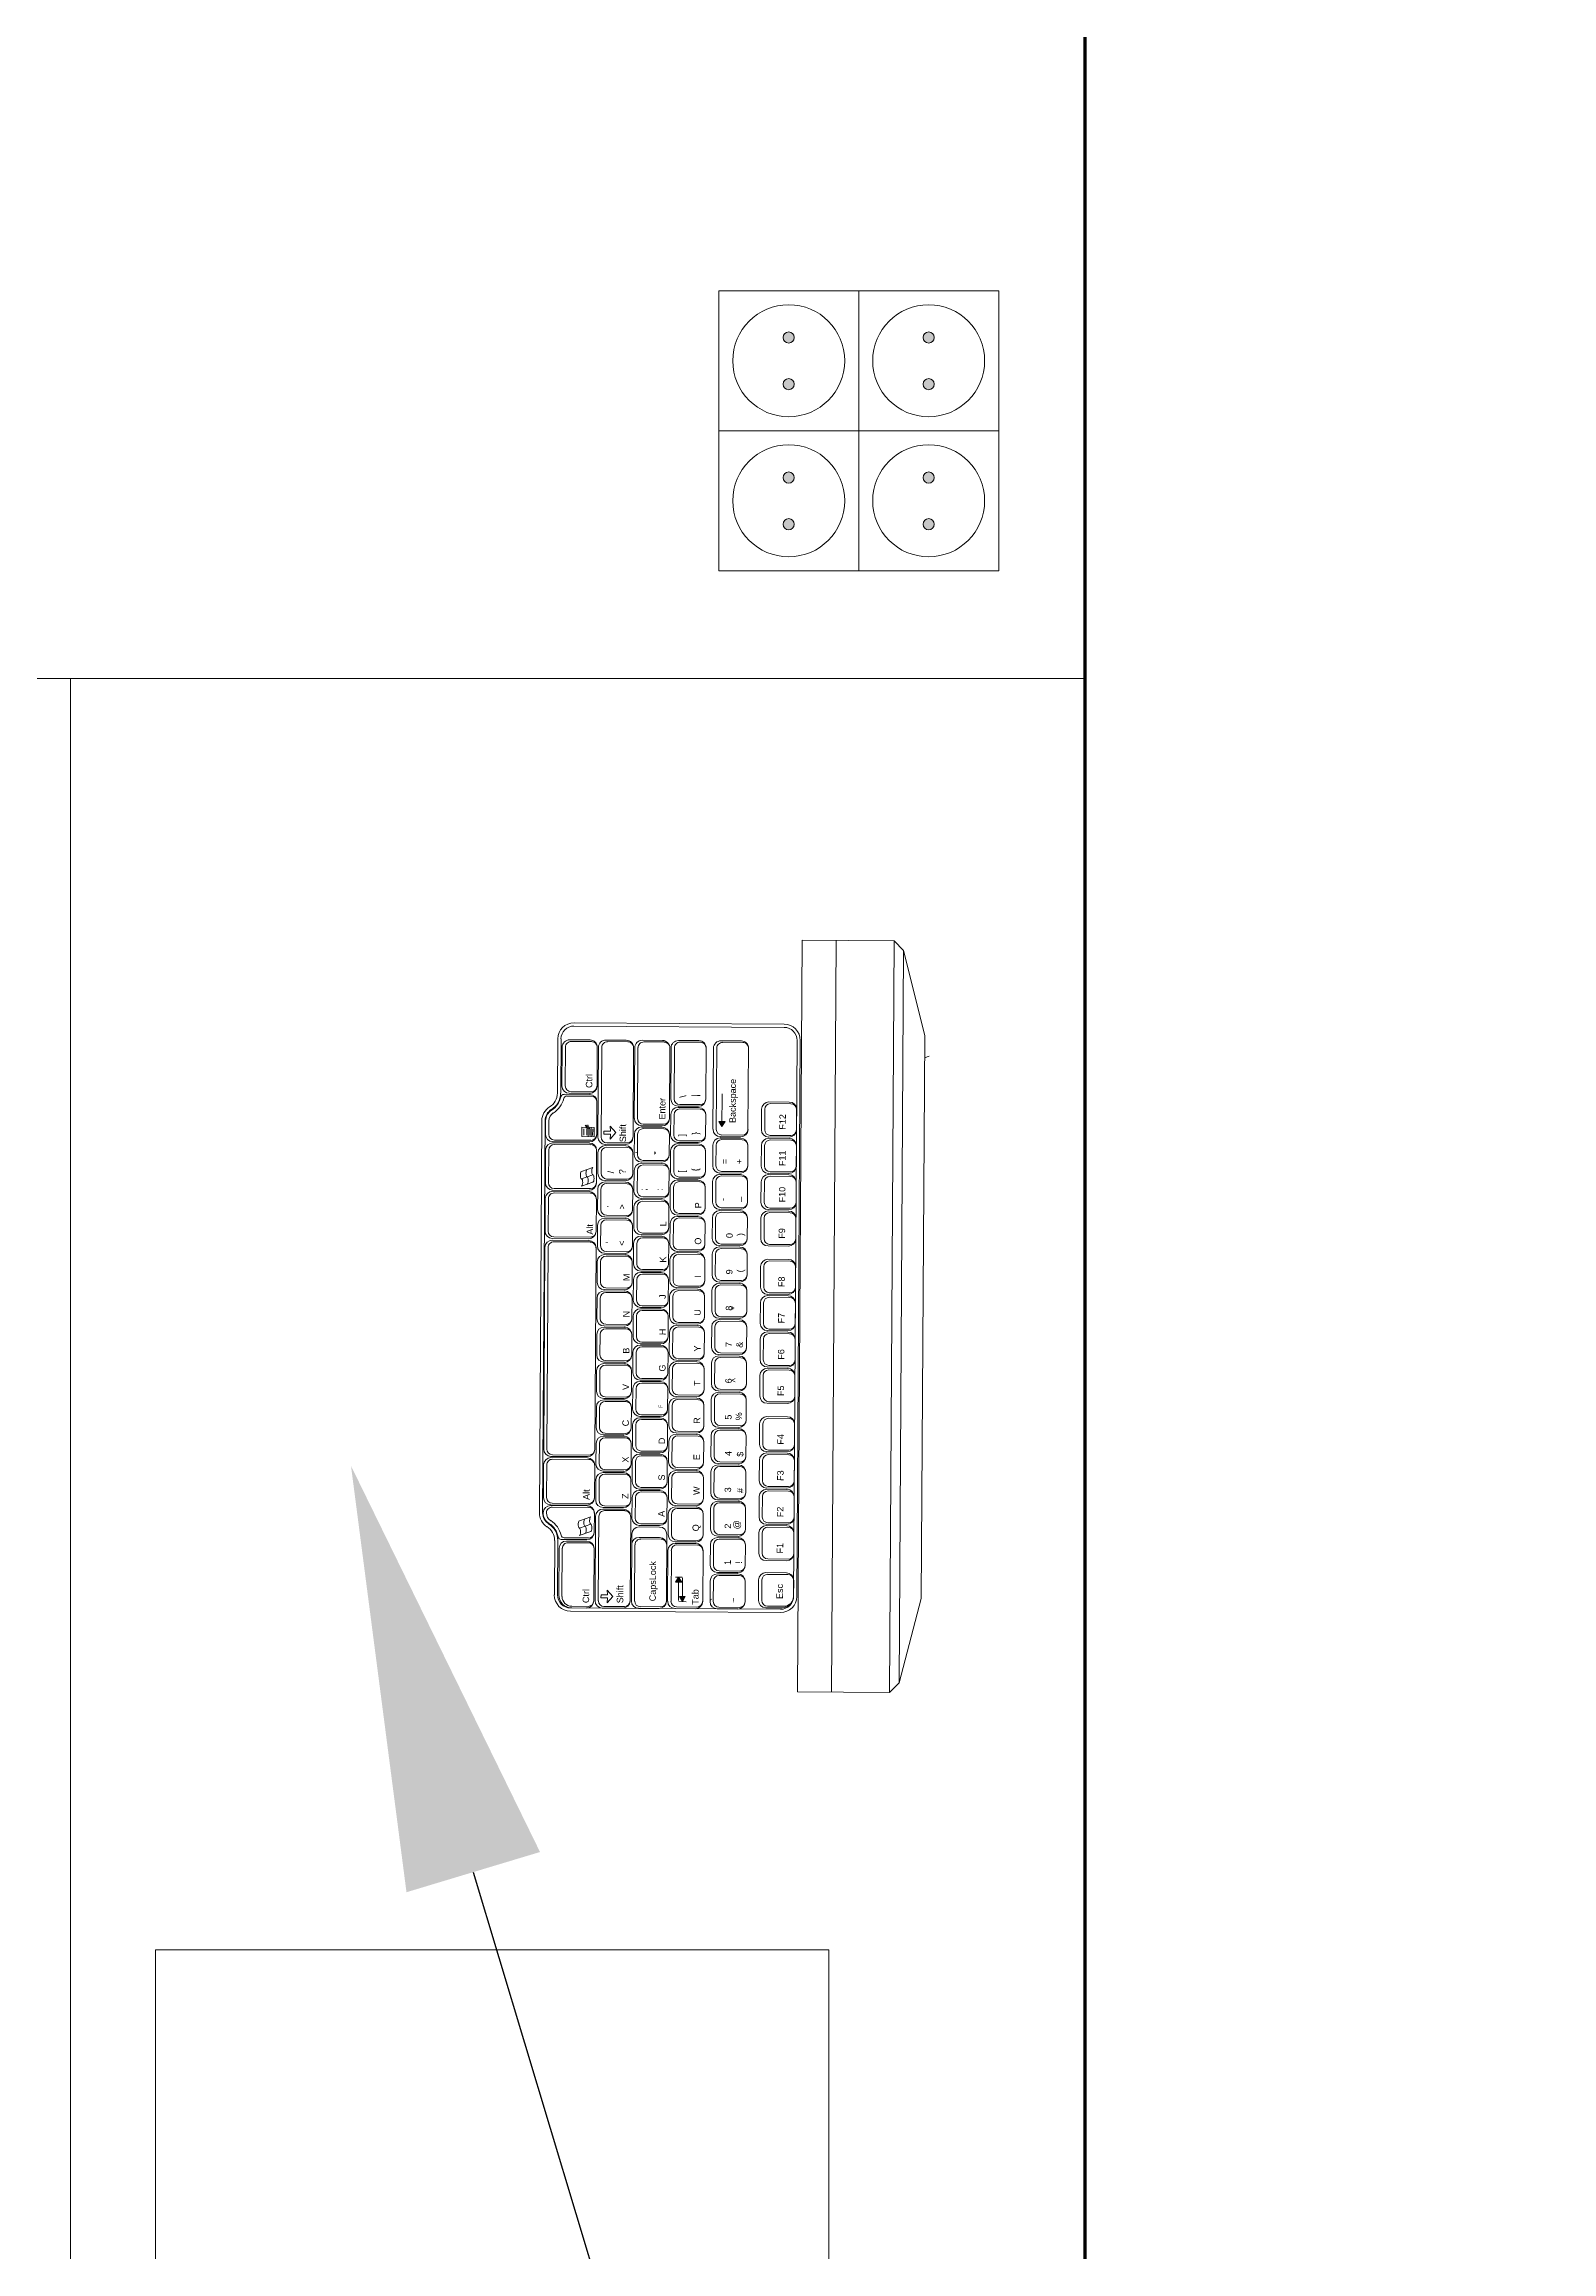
# Model space of a CAD drawing. Header units: millimetres. Extents: x -13407 to 95998, y -2611 to 109495.
# Drawn here: x 59852 to 60740, y 774 to 2075 of the extents above; entities that cross this region are included whole.
import ezdxf
from ezdxf import colors
from ezdxf.entities.mleader import LeaderData, LeaderLine
from ezdxf.math import Vec2, Vec3

# ---------------------------------------------------------------- set-up
doc = ezdxf.new("R2010")
doc.units = ezdxf.units.MM
doc.set_wipeout_variables(frame=1)
for name, color, linetype, lineweight in [('_ТХ_мебель передв', 250, 'Continuous', 13), ('ТХ_мебель передв', 250, 'Continuous', 13), ('ТХ_мебель_стац', 250, 'Continuous', 13), ('ТХ_обор_комп принт', 30, 'Continuous', 13)]:
    doc.layers.add(name, color=color, linetype=linetype, lineweight=lineweight)
doc.layers.add('Тонкая', color=7, linetype='Continuous')
doc.styles.add('Arial 200', font='arial.ttf', dxfattribs={"height": 500})
doc.styles.add('SIMPLEX', font='simplex.shx', dxfattribs={"width": 0.85, "oblique": 7})
doc.styles.add('Архитект', font='isocpeur.ttf', dxfattribs={"width": 0.8, "oblique": 8})

# ---------------------------------------------------------------- blocks, each defined once
blk = doc.blocks.new('KEY')
at = {"color": 253}
for p, q in [((-0.198, 0), (0.198, 0)), ((-0.338, -0.536), (-0.338, -0.141)), ((-0.307, -0.505), (-0.307, -0.109)), ((0.307, -0.505), (0.307, -0.109)), ((0.338, -0.536), (0.338, -0.141)), ((-0.198, -0.614), (0.198, -0.614)), ((-0.198, -0.677), (0.198, -0.677))]:
    blk.add_line(p, q, dxfattribs=at)
for centre, radius, start, end in [((0.198, -0.109), 0.109, 360, 90), ((0.198, -0.141), 0.141, 360, 90), ((-0.198, -0.141), 0.141, 90, 180), ((-0.198, -0.109), 0.109, 90, 180), ((-0.198, -0.536), 0.141, 180, 270), ((-0.198, -0.505), 0.109, 180, 270), ((0.198, -0.505), 0.109, 270, 360), ((0.198, -0.536), 0.141, 270, 360)]:
    blk.add_arc(centre, radius, start, end, dxfattribs=at)
blk = doc.blocks.new('рншнглнг8л')
h = blk.add_hatch(color=253)
h.paths.add_polyline_path([(-575895.8, 55186.1), (-575892.8, 55184.3), (-575895.8, 55184.3)])
h.paths.add_polyline_path([(-575895.8, 55184.3), (-575892.8, 55184.3), (-575895.8, 55182.5)])
h = blk.add_hatch(color=253)
h.paths.add_polyline_path([(-575624.1, 55162.2), (-575627.2, 55160.4), (-575624.1, 55160.4)])
h.paths.add_polyline_path([(-575624.1, 55160.4), (-575627.2, 55160.4), (-575624.1, 55158.6)])
h = blk.add_hatch(color=253)
h.paths.add_polyline_path([(-575615.7, 55164.4), (-575612.7, 55162.7), (-575615.7, 55162.7)])
h.paths.add_polyline_path([(-575615.7, 55162.7), (-575612.7, 55162.7), (-575615.7, 55160.9)])
at = {"color": 253}
for p, q in [((-575947.2, 55303.5), (-575997.1, 55290.7)), ((-575615.4, 55303.5), (-575947.2, 55303.5)), ((-575565.6, 55290.7), (-575615.4, 55303.5)), ((-575997.1, 55290.7), (-576002.8, 55285.1)), ((-575559.9, 55285.1), (-576002.8, 55285.1)), ((-576002.8, 55285.1), (-576002.8, 55230.9)), ((-575565.6, 55290.7), (-575997.1, 55290.7)), ((-575559.9, 55285.1), (-575565.6, 55290.7)), ((-575559.9, 55230.9), (-575559.9, 55285.1)), ((-575559.9, 55250.9), (-576002.8, 55250.9)), ((-576002.8, 55230.9), (-575559.9, 55230.9)), ((-575953.4, 55096.7), (-575953.4, 55220.6)), ((-575951.4, 55096.7), (-575951.4, 55220.6)), ((-575616.2, 55228.2), (-575943.8, 55228.2)), ((-575630.1, 55211.8), (-575630.1, 55223.9)), ((-575629.1, 55212.8), (-575629.1, 55224.8)), ((-575625.8, 55228.2), (-575616.1, 55228.2)), ((-575610.4, 55212.8), (-575610.4, 55222.5)), ((-575609.4, 55211.8), (-575609.4, 55221.5)), ((-575608.6, 55096.7), (-575608.6, 55220.6)), ((-575606.7, 55096.7), (-575606.7, 55220.6)), ((-575625.8, 55209.5), (-575613.7, 55209.5)), ((-575625.8, 55207.5), (-575613.7, 55207.5)), ((-575943.3, 55183.3), (-575943.3, 55195.4)), ((-575942.4, 55184.3), (-575942.4, 55196.3)), ((-575891.1, 55199.6), (-575939, 55199.6)), ((-575887.8, 55184.3), (-575887.8, 55196.3)), ((-575886.8, 55183.3), (-575886.8, 55195.4)), ((-575891.1, 55180.9), (-575939, 55180.9)), ((-575891.1, 55179), (-575939, 55179)), ((-575892.8, 55184.3), (-575912.1, 55184.3)), ((-575895.8, 55182.5), (-575895.8, 55186.1)), ((-575895.8, 55186.1), (-575892.8, 55184.3)), ((-575892.8, 55184.3), (-575895.8, 55182.5)), ((-575943.3, 55158.3), (-575943.3, 55170.4)), ((-575942.4, 55159.3), (-575942.4, 55171.3)), ((-575908.9, 55174.7), (-575939, 55174.7)), ((-575905.6, 55159.3), (-575905.6, 55171.3)), ((-575904.7, 55158.3), (-575904.7, 55170.4)), ((-575647, 55158.3), (-575647, 55170.4)), ((-575646.1, 55159.3), (-575646.1, 55171.3)), ((-575612.9, 55174.7), (-575642.8, 55174.7)), ((-575609.6, 55159.3), (-575609.6, 55171.3)), ((-575608.6, 55158.3), (-575608.6, 55170.4)), ((-575908.9, 55156), (-575939, 55156)), ((-575908.9, 55154), (-575939, 55154)), ((-575897.2, 55153.3), (-575939, 55153.3)), ((-575612.9, 55153.3), (-575652.3, 55153.3)), ((-575612.9, 55156), (-575642.8, 55156)), ((-575612.9, 55154), (-575642.8, 55154)), ((-575627.2, 55162.5), (-575627.2, 55158.5)), ((-575624.1, 55162.2), (-575627.2, 55160.4)), ((-575627.2, 55160.4), (-575613.4, 55160.4)), ((-575627.2, 55160.4), (-575624.1, 55158.6)), ((-575612.7, 55162.7), (-575626.8, 55162.7)), ((-575624.1, 55158.6), (-575624.1, 55162.2)), ((-575615.7, 55160.9), (-575615.7, 55164.4)), ((-575615.7, 55164.4), (-575612.7, 55162.7)), ((-575612.7, 55162.7), (-575615.7, 55160.9)), ((-575612.7, 55160.6), (-575612.7, 55164.9)), ((-575943.3, 55136.9), (-575943.3, 55149)), ((-575942.4, 55137.9), (-575942.4, 55149.9)), ((-575893.9, 55137.9), (-575893.9, 55149.9)), ((-575892.9, 55136.9), (-575892.9, 55149)), ((-575656.6, 55136.9), (-575656.6, 55149)), ((-575650.4, 55136.9), (-575650.4, 55149)), ((-575649.5, 55137.9), (-575649.5, 55149.9)), ((-575609.6, 55137.9), (-575609.6, 55149.9)), ((-575608.6, 55136.9), (-575608.6, 55149)), ((-575943.3, 55115.5), (-575943.3, 55127.6)), ((-575942.4, 55116.5), (-575942.4, 55128.5)), ((-575897.2, 55134.5), (-575939, 55134.5)), ((-575897.2, 55132.6), (-575939, 55132.6)), ((-575886.1, 55131.9), (-575939, 55131.9)), ((-575882.8, 55116.5), (-575882.8, 55128.5)), ((-575881.9, 55115.5), (-575881.9, 55127.6)), ((-575667, 55115.5), (-575667, 55127.6)), ((-575666.1, 55116.5), (-575666.1, 55128.5)), ((-575612.9, 55131.9), (-575662.7, 55131.9)), ((-575612.9, 55132.6), (-575652.3, 55132.6)), ((-575612.9, 55134.5), (-575646.1, 55134.5)), ((-575609.6, 55116.5), (-575609.6, 55128.5)), ((-575608.6, 55115.5), (-575608.6, 55127.6)), ((-575886.1, 55113.1), (-575939, 55113.1)), ((-575888.8, 55121.7), (-575892.5, 55118.4)), ((-575892.5, 55118.4), (-575889.6, 55118.6)), ((-575889.6, 55118.6), (-575889.6, 55114.7)), ((-575887.9, 55114.7), (-575889.6, 55114.7)), ((-575885, 55118.4), (-575888.8, 55121.7)), ((-575887.9, 55114.7), (-575887.9, 55118.6)), ((-575887.9, 55118.6), (-575885, 55118.4)), ((-575612.9, 55113.1), (-575662.7, 55113.1)), ((-575615.5, 55121.7), (-575619.2, 55118.4)), ((-575619.2, 55118.4), (-575616.4, 55118.6)), ((-575616.4, 55118.6), (-575616.4, 55114.7)), ((-575614.7, 55114.7), (-575616.4, 55114.7)), ((-575611.8, 55118.4), (-575615.5, 55121.7)), ((-575614.7, 55118.6), (-575611.8, 55118.4)), ((-575614.7, 55114.7), (-575614.7, 55118.6)), ((-575943.3, 55094.1), (-575943.3, 55106.2)), ((-575942.4, 55095.1), (-575942.4, 55107.1)), ((-575886.1, 55111.2), (-575939, 55111.2)), ((-575916.1, 55110.5), (-575939, 55110.5)), ((-575912.7, 55095.1), (-575912.7, 55107.1)), ((-575911.8, 55094.1), (-575911.8, 55106.2)), ((-575911.2, 55091.1), (-575911.2, 55106.2)), ((-575910.2, 55092.8), (-575910.2, 55107.1)), ((-575887.5, 55110.5), (-575906.9, 55110.5)), ((-575890.9, 55106.4), (-575893.2, 55105.3)), ((-575893.2, 55105.3), (-575892.3, 55105.1)), ((-575892.3, 55105.1), (-575893.1, 55104)), ((-575892.8, 55103.7), (-575893.1, 55104)), ((-575892.8, 55103.7), (-575891.9, 55104.8)), ((-575891.9, 55104.8), (-575891.5, 55104.1)), ((-575886.3, 55108.9), (-575891.8, 55108.9)), ((-575891.8, 55108.9), (-575891.8, 55101.7)), ((-575886.3, 55107.2), (-575891.8, 55107.2)), ((-575886.3, 55105.5), (-575891.8, 55105.5)), ((-575891.8, 55101.7), (-575886.3, 55101.7)), ((-575891.5, 55104.1), (-575890.9, 55106.4)), ((-575887.1, 55108.1), (-575890.9, 55108.1)), ((-575887.1, 55106.4), (-575890.9, 55106.4)), ((-575887.1, 55104.6), (-575890.9, 55104.6)), ((-575887.1, 55102.9), (-575890.9, 55102.9)), ((-575886.3, 55101.7), (-575886.3, 55108.9)), ((-575884.2, 55085.6), (-575884.2, 55107.1)), ((-575883.3, 55084.6), (-575883.3, 55106.2)), ((-575882.6, 55084.7), (-575882.6, 55106.2)), ((-575881.6, 55085.6), (-575881.6, 55107.1)), ((-575859, 55110.5), (-575878.3, 55110.5)), ((-575868.2, 55108.4), (-575865.8, 55101.7)), ((-575863.9, 55108.4), (-575861.4, 55101.7)), ((-575857.1, 55101.7), (-575859.5, 55108.4)), ((-575855.7, 55085.6), (-575855.7, 55107.1)), ((-575854.7, 55084.7), (-575854.7, 55106.2)), ((-575854, 55084.7), (-575854, 55106.2)), ((-575853.1, 55085.6), (-575853.1, 55107.1)), ((-575830.5, 55110.5), (-575849.7, 55110.5)), ((-575827.1, 55085.6), (-575827.1, 55107.1)), ((-575826.2, 55084.7), (-575826.2, 55106.2)), ((-575825.2, 55084.7), (-575825.2, 55106.2)), ((-575824.3, 55085.6), (-575824.3, 55107.1)), ((-575702.1, 55110.5), (-575820.9, 55110.5)), ((-575698.7, 55085.6), (-575698.7, 55107.1)), ((-575697.8, 55084.7), (-575697.8, 55106.2)), ((-575697.1, 55084.7), (-575697.1, 55106.2)), ((-575696.1, 55085.6), (-575696.1, 55107.1)), ((-575673.5, 55110.5), (-575692.8, 55110.5)), ((-575670.2, 55085.6), (-575670.2, 55107.1)), ((-575669.2, 55084.7), (-575669.2, 55106.2)), ((-575668.9, 55084.6), (-575668.9, 55106.2)), ((-575667.9, 55085.6), (-575667.9, 55107.1)), ((-575664.6, 55110.5), (-575653.2, 55110.5)), ((-575612.9, 55111.2), (-575662.7, 55111.2)), ((-575662.4, 55108.4), (-575660, 55101.7)), ((-575658, 55108.4), (-575655.6, 55101.7)), ((-575651.3, 55101.7), (-575653.7, 55108.4)), ((-575649.9, 55092.8), (-575649.9, 55107.1)), ((-575648.9, 55091.1), (-575648.9, 55106.2)), ((-575647.9, 55094.1), (-575647.9, 55106.2)), ((-575647, 55095.1), (-575647, 55107.1)), ((-575612.9, 55110.5), (-575643.7, 55110.5)), ((-575609.6, 55097.5), (-575609.6, 55107.1)), ((-575608.6, 55097.5), (-575608.6, 55106.2)), ((-575943.8, 55089.1), (-575911.8, 55089.1)), ((-575943.8, 55087.2), (-575911.8, 55087.2)), ((-575916.1, 55091.7), (-575939, 55091.7)), ((-575916.1, 55089.8), (-575939, 55089.8)), ((-575616.2, 55089.1), (-575648.3, 55089.1)), ((-575616.2, 55087.2), (-575648.3, 55087.2)), ((-575615.3, 55091.7), (-575643.7, 55091.7)), ((-575616.2, 55089.8), (-575643.7, 55089.8)), ((-575887.5, 55082.3), (-575895.6, 55082.3)), ((-575887.5, 55080.3), (-575895.6, 55080.3)), ((-575664.5, 55080), (-575895.6, 55080)), ((-575664.5, 55078.1), (-575895.6, 55078.1)), ((-575859, 55082.3), (-575878.3, 55082.3)), ((-575859, 55080.4), (-575878.3, 55080.4)), ((-575830.5, 55082.3), (-575849.7, 55082.3)), ((-575830.5, 55080.4), (-575849.7, 55080.4)), ((-575702.1, 55082.3), (-575820.9, 55082.3)), ((-575702.1, 55080.4), (-575820.9, 55080.4)), ((-575673.5, 55082.3), (-575692.8, 55082.3)), ((-575673.5, 55080.4), (-575692.8, 55080.4)), ((-575664.6, 55082.3), (-575664.5, 55082.3)), ((-575664.6, 55080.3), (-575664.5, 55080.3))]:
    blk.add_line(p, q, dxfattribs=at)
for points in [[(-575934, 55303.5), (-575934.9, 55306.2)], [(-575616.2, 55230.1), (-575943.8, 55230.1)]]:
    blk.add_lwpolyline(points, dxfattribs=at)
for centre, major_axis, start_param, end_param in [((-575943.8, 55220.6), (-6.74, -6.74), 3.926991, 5.497787), ((-575943.8, 55220.6), (-5.39, -5.39), 3.926991, 5.497787), ((-575943.8, 55096.7), (-6.74, 6.74), 0.785398, 2.356194), ((-575943.8, 55096.7), (-5.39, 5.39), 0.785398, 2.356194), ((-575911.8, 55077.6), (-8.08, -8.08), 2.907036, 3.926991), ((-575911.8, 55077.6), (-6.74, -6.74), 2.907036, 3.926991), ((-575895.6, 55087.6), (-6.74, -6.74), -0.234557, 0.785398), ((-575895.6, 55087.6), (-5.39, 5.39), 1.336239, 2.356194)]:
    blk.add_ellipse(centre, major_axis=major_axis, ratio=1, start_param=start_param, end_param=end_param, dxfattribs=at)
at = {"color": 253, "extrusion": (0, 0, -1)}
for centre, major_axis, ratio, start_param, end_param in [((-575616.2, 55220.6), (6.74, -6.74), 1, 3.926991, 5.497787), ((-575625.8, 55223.9), (3.03, 3.03), 1, 3.926991, 5.497787), ((-575625.8, 55224.8), (2.36, 2.36), 1, 3.926991, 5.497787), ((-575616.2, 55220.6), (5.39, -5.39), 1, 3.926991, 5.497787), ((-575616.1, 55221.5), (4.72, 4.72), 1, 5.497787, 7.068583), ((-575616.1, 55222.5), (4.04, -4.04), 1, 3.926991, 5.497787), ((-575625.8, 55211.8), (3.03, -3.03), 1, 0.785398, 2.356194), ((-575625.8, 55212.8), (2.36, -2.36), 1, 0.785398, 2.356194), ((-575613.7, 55212.8), (2.36, -2.36), 1, -0.785398, 0.785398), ((-575613.7, 55211.8), (3.03, 3.03), 1, 0.785398, 2.356194), ((-575939, 55195.4), (3.03, -3.03), 1, 2.356194, 3.926991), ((-575939, 55196.3), (2.36, -2.36), 1, 2.356194, 3.926991), ((-575891.1, 55196.3), (2.36, 2.36), 1, 5.497787, 7.068583), ((-575891.1, 55195.4), (3.03, -3.03), 1, 3.926991, 5.497787), ((-575939, 55183.3), (3.03, 3.03), 1, 2.356194, 3.926991), ((-575939, 55184.3), (2.36, 2.36), 1, 2.356194, 3.926991), ((-575891.1, 55184.3), (2.36, -2.36), 1, -0.785398, 0.785398), ((-575891.1, 55183.3), (3.03, 3.03), 1, 0.785398, 2.356194), ((-575939, 55170.4), (3.03, -3.03), 1, 2.356194, 3.926991), ((-575939, 55171.3), (2.36, -2.36), 1, 2.356194, 3.926991), ((-575908.9, 55171.3), (2.36, 2.36), 1, 5.497787, 7.068583), ((-575908.9, 55170.4), (3.03, 3.03), 1, 5.497787, 7.068583), ((-575642.8, 55170.4), (3.03, 3.03), 1, 3.926991, 5.497787), ((-575642.8, 55171.3), (2.36, 2.36), 1, 3.926991, 5.497787), ((-575612.9, 55171.3), (2.36, -2.36), 1, 3.926991, 5.497787), ((-575612.9, 55170.4), (3.03, -3.03), 1, 3.926991, 5.497787), ((-575939, 55158.3), (3.03, 3.03), 1, 2.356194, 3.926991), ((-575939, 55149), (3.03, -3.03), 1, 2.356194, 3.926991), ((-575939, 55159.3), (2.36, 2.36), 1, 2.356194, 3.926991), ((-575939, 55149.9), (2.36, -2.36), 1, 2.356194, 3.926991), ((-575908.9, 55159.3), (2.36, -2.36), 1, -0.785398, 0.785398), ((-575908.9, 55158.3), (3.03, -3.03), 1, -0.785398, 0.785398), ((-575897.2, 55149.9), (2.36, 2.36), 1, 5.497787, 7.068583), ((-575897.2, 55149), (3.03, 3.03), 1, 5.497787, 7.068583), ((-575652.3, 55149), (3.03, 3.03), 1, 3.926991, 5.497787), ((-575646.1, 55149), (3.03, 3.03), 1, 3.926991, 5.497787), ((-575646.1, 55149.9), (2.36, -2.36), 1, 2.356194, 3.926991), ((-575642.8, 55158.3), (3.03, -3.03), 1, 0.785398, 2.356194), ((-575642.8, 55159.3), (2.36, -2.36), 1, 0.785398, 2.356194), ((-575612.9, 55159.3), (2.36, 2.36), 1, 0.785398, 2.356194), ((-575612.9, 55158.3), (3.03, 3.03), 1, 0.785398, 2.356194), ((-575612.9, 55149.9), (2.36, -2.36), 1, 3.926991, 5.497787), ((-575612.9, 55149), (3.03, -3.03), 1, 3.926991, 5.497787), ((-575939, 55136.9), (3.03, 3.03), 1, 2.356194, 3.926991), ((-575939, 55127.6), (3.03, -3.03), 1, 2.356194, 3.926991), ((-575939, 55137.9), (2.36, 2.36), 1, 2.356194, 3.926991), ((-575939, 55128.5), (2.36, -2.36), 1, 2.356194, 3.926991), ((-575897.2, 55137.9), (2.36, -2.36), 1, -0.785398, 0.785398), ((-575897.2, 55136.9), (3.03, -3.03), 1, -0.785398, 0.785398), ((-575886.1, 55128.5), (2.36, 2.36), 1, 5.497787, 7.068583), ((-575886.1, 55127.6), (3.03, -3.03), 1, 3.926991, 5.497787), ((-575662.7, 55127.6), (3.03, 3.03), 1, 3.926991, 5.497787), ((-575662.7, 55128.5), (2.36, -2.36), 1, 2.356194, 3.926991), ((-575652.3, 55136.9), (3.03, -3.03), 1, 0.785398, 2.356194), ((-575646.1, 55136.9), (3.03, -3.03), 1, 0.785398, 2.356194), ((-575646.1, 55137.9), (2.36, 2.36), 1, 2.356194, 3.926991), ((-575612.9, 55137.9), (2.36, 2.36), 1, 0.785398, 2.356194), ((-575612.9, 55136.9), (3.03, 3.03), 1, 0.785398, 2.356194), ((-575612.9, 55128.5), (2.36, -2.36), 1, 3.926991, 5.497787), ((-575612.9, 55127.6), (3.03, -3.03), 1, 3.926991, 5.497787), ((-575939, 55115.5), (3.03, 3.03), 1, 2.356194, 3.926991), ((-575939, 55116.5), (2.36, 2.36), 1, 2.356194, 3.926991), ((-575886.1, 55116.5), (2.36, -2.36), 1, -0.785398, 0.785398), ((-575886.1, 55115.5), (3.03, 3.03), 1, 0.785398, 2.356194), ((-575662.7, 55115.5), (3.03, -3.03), 1, 0.785398, 2.356194), ((-575662.7, 55116.5), (2.36, 2.36), 1, 2.356194, 3.926991), ((-575612.9, 55116.5), (2.36, 2.36), 1, 0.785398, 2.356194), ((-575612.9, 55115.5), (3.03, 3.03), 1, 0.785398, 2.356194), ((-575939, 55106.2), (3.03, -3.03), 1, 2.356194, 3.926991), ((-575939, 55107.1), (2.36, -2.36), 1, 2.356194, 3.926991), ((-575916.1, 55107.1), (2.36, -2.36), 1, 3.926991, 5.497787), ((-575916.1, 55106.2), (3.03, -3.03), 1, 3.926991, 5.497787), ((-575906.9, 55106.2), (3.03, 3.03), 1, 3.926991, 5.497787), ((-575906.9, 55107.1), (2.36, 2.36), 1, 3.926991, 5.497787), ((-575887.5, 55107.1), (2.36, 2.36), 1, 5.497787, 7.068583), ((-575887.5, 55106.2), (3.03, 3.03), 1, 5.497787, 7.068583), ((-575878.3, 55106.2), (3.03, 3.03), 1, 3.926991, 5.497787), ((-575878.3, 55107.1), (2.36, 2.36), 1, 3.926991, 5.497787), ((-575866, 55108.4), (2.17, 0), 0.316309, 0, 3.141593), ((-575864.8, 55105), (2.17, 0), 0.316309, 0, 3.141593), ((-575863.6, 55101.7), (2.17, 0), 0.316309, 0, 3.141593), ((-575861.7, 55108.4), (2.17, 0), 0.316309, 3.141593, 6.283185), ((-575860.5, 55105), (2.17, 0), 0.316309, 3.141593, 6.283185), ((-575859.3, 55101.7), (2.17, 0), 0.316309, 3.141593, 6.283185), ((-575859, 55107.1), (2.36, 2.36), 1, 5.497787, 7.068583), ((-575859, 55106.2), (3.03, -3.03), 1, 3.926991, 5.497787), ((-575849.7, 55106.2), (3.03, 3.03), 1, 3.926991, 5.497787), ((-575849.7, 55107.1), (2.36, -2.36), 1, 2.356194, 3.926991), ((-575830.5, 55107.1), (2.36, -2.36), 1, 3.926991, 5.497787), ((-575830.5, 55106.2), (3.03, -3.03), 1, 3.926991, 5.497787), ((-575820.9, 55106.2), (3.03, 3.03), 1, 3.926991, 5.497787), ((-575820.9, 55107.1), (2.36, -2.36), 1, 2.356194, 3.926991), ((-575702.1, 55107.1), (2.36, 2.36), 1, 5.497787, 7.068583), ((-575702.1, 55106.2), (3.03, -3.03), 1, 3.926991, 5.497787), ((-575692.8, 55106.2), (3.03, 3.03), 1, 3.926991, 5.497787), ((-575692.8, 55107.1), (2.36, -2.36), 1, 2.356194, 3.926991), ((-575673.5, 55107.1), (2.36, -2.36), 1, 3.926991, 5.497787), ((-575673.5, 55106.2), (3.03, -3.03), 1, 3.926991, 5.497787), ((-575664.6, 55106.2), (3.03, 3.03), 1, 3.926991, 5.497787), ((-575664.6, 55107.1), (2.36, -2.36), 1, 2.356194, 3.926991), ((-575660.2, 55108.4), (2.17, 0), 0.316309, 0, 3.141593), ((-575659, 55105), (2.17, 0), 0.316309, 0, 3.141593), ((-575657.8, 55101.7), (2.17, 0), 0.316309, 0, 3.141593), ((-575655.9, 55108.4), (2.17, 0), 0.316309, 3.141593, 6.283185), ((-575654.7, 55105), (2.17, 0), 0.316309, 3.141593, 6.283185), ((-575653.5, 55101.7), (2.17, 0), 0.316309, 3.141593, 6.283185), ((-575653.2, 55107.1), (2.36, -2.36), 1, 3.926991, 5.497787), ((-575653.2, 55106.2), (3.03, -3.03), 1, 3.926991, 5.497787), ((-575643.7, 55106.2), (3.03, 3.03), 1, 3.926991, 5.497787), ((-575643.7, 55107.1), (2.36, -2.36), 1, 2.356194, 3.926991), ((-575612.9, 55107.1), (2.36, -2.36), 1, 3.926991, 5.497787), ((-575612.9, 55106.2), (3.03, -3.03), 1, 3.926991, 5.497787), ((-575939, 55094.1), (3.03, 3.03), 1, 2.356194, 3.926991), ((-575939, 55095.1), (2.36, 2.36), 1, 2.356194, 3.926991), ((-575916.1, 55095.1), (2.36, 2.36), 1, 0.785398, 2.356194), ((-575916.1, 55094.1), (3.03, 3.03), 1, 0.785398, 2.356194), ((-575911.8, 55077.6), (8.08, 8.08), 1, 5.497787, 6.517742), ((-575911.8, 55077.6), (6.74, -6.74), 1, 3.926991, 4.946946), ((-575909.2, 55091.1), (1.35, -1.35), 1, 0.971859, 2.356194), ((-575908.3, 55092.8), (1.35, -1.35), 1, 1.011126, 2.356194), ((-575911.8, 55077.6), (8.33, 8.33), 1, 5.684248, 6.517742), ((-575911.8, 55077.6), (9.68, -9.68), 1, 4.152719, 4.946946), ((-575648.3, 55077.6), (9.68, 9.68), 1, 4.477832, 5.272059), ((-575648.3, 55077.6), (8.33, -8.33), 1, 2.907036, 3.74053), ((-575648.3, 55077.6), (8.08, -8.08), 1, 2.907036, 3.926991), ((-575648.3, 55077.6), (6.74, -6.74), 1, 2.907036, 3.926991), ((-575651.8, 55092.8), (1.35, 1.35), 1, 0.785398, 2.130466), ((-575650.8, 55091.1), (1.35, 1.35), 1, 0.785398, 2.169734), ((-575643.7, 55094.1), (3.03, -3.03), 1, 0.785398, 2.356194), ((-575643.7, 55095.1), (2.36, 2.36), 1, 2.356194, 3.926991), ((-575616.2, 55097.5), (5.39, 5.39), 1, 0.785398, 2.356194), ((-575616.2, 55096.7), (6.74, 6.74), 1, 0.785398, 2.356194), ((-575616.2, 55096.7), (5.39, 5.39), 1, 0.785398, 2.356194), ((-575615.3, 55097.5), (4.04, 4.04), 1, 0.785398, 2.356194), ((-575895.6, 55087.6), (6.74, 6.74), 1, 2.356194, 3.37615), ((-575895.6, 55087.6), (5.39, 5.39), 1, 2.356194, 3.37615), ((-575895.6, 55087.6), (5.14, 5.14), 1, 2.356194, 3.37615), ((-575895.6, 55087.6), (3.79, 3.79), 1, 2.356194, 3.37615), ((-575887.5, 55085.6), (2.36, -2.36), 1, -0.785398, 0.785398), ((-575887.5, 55084.6), (3.03, -3.03), 1, -0.785398, 0.785398), ((-575878.3, 55084.7), (3.03, -3.03), 1, 0.785398, 2.356194), ((-575878.3, 55085.6), (2.36, -2.36), 1, 0.785398, 2.356194), ((-575859, 55085.6), (2.36, -2.36), 1, -0.785398, 0.785398), ((-575859, 55084.7), (3.03, 3.03), 1, 0.785398, 2.356194), ((-575849.7, 55084.7), (3.03, -3.03), 1, 0.785398, 2.356194), ((-575849.7, 55085.6), (2.36, 2.36), 1, 2.356194, 3.926991), ((-575830.5, 55085.6), (2.36, 2.36), 1, 0.785398, 2.356194), ((-575830.5, 55084.7), (3.03, 3.03), 1, 0.785398, 2.356194), ((-575820.9, 55084.7), (3.03, -3.03), 1, 0.785398, 2.356194), ((-575820.9, 55085.6), (2.36, 2.36), 1, 2.356194, 3.926991), ((-575702.1, 55085.6), (2.36, -2.36), 1, -0.785398, 0.785398), ((-575702.1, 55084.7), (3.03, 3.03), 1, 0.785398, 2.356194), ((-575692.8, 55084.7), (3.03, -3.03), 1, 0.785398, 2.356194), ((-575692.8, 55085.6), (2.36, 2.36), 1, 2.356194, 3.926991), ((-575673.5, 55085.6), (2.36, 2.36), 1, 0.785398, 2.356194), ((-575673.5, 55084.7), (3.03, 3.03), 1, 0.785398, 2.356194), ((-575664.6, 55084.6), (3.03, -3.03), 1, 0.785398, 2.356194), ((-575664.6, 55085.6), (2.36, 2.36), 1, 2.356194, 3.926991), ((-575664.5, 55087.6), (3.79, -3.79), 1, -0.234557, 0.785398), ((-575664.5, 55087.6), (5.14, -5.14), 1, -0.234557, 0.785398), ((-575664.5, 55087.6), (5.39, 5.39), 1, 1.336239, 2.356194), ((-575664.5, 55087.6), (6.74, -6.74), 1, -0.234557, 0.785398)]:
    blk.add_ellipse(centre, major_axis=major_axis, ratio=ratio, start_param=start_param, end_param=end_param, dxfattribs=at)
at = {"color": 253}
for points in [[(-575627.2, 55160.4), (-575627.2, 55160.4), (-575627.2, 55160.4)], [(-575612.7, 55162.7), (-575612.7, 55162.7), (-575612.7, 55162.7)]]:
    blk.add_solid(points, dxfattribs=at)
at = {"color": 253, "xscale": -30.48000000044703, "yscale": 30.48000000044703, "zscale": 60.96}
for p in [(-575897.1, 55228.2), (-575875.7, 55228.2), (-575854.3, 55228.2), (-575832.9, 55228.2), (-575804.4, 55228.2), (-575783, 55228.2), (-575761.6, 55228.2), (-575740.2, 55228.2), (-575711.7, 55228.2), (-575690.3, 55228.2), (-575668.9, 55228.2), (-575647.5, 55228.2), (-575875.7, 55199.6), (-575854.3, 55199.6), (-575832.9, 55199.6), (-575811.5, 55199.6), (-575790.1, 55199.6), (-575768.7, 55199.6), (-575747.3, 55199.6), (-575725.9, 55199.6), (-575704.5, 55199.6), (-575683.1, 55199.6), (-575661.7, 55199.6), (-575640.3, 55199.6), (-575618.9, 55199.6), (-575893.6, 55174.7), (-575872.2, 55174.7), (-575850.8, 55174.7), (-575829.4, 55174.7), (-575808, 55174.7), (-575786.6, 55174.7), (-575765.2, 55174.7), (-575743.8, 55174.7), (-575722.4, 55174.7), (-575701, 55174.7), (-575679.6, 55174.7), (-575658.2, 55174.7), (-575881.9, 55153.3), (-575860.5, 55153.3), (-575839.1, 55153.3), (-575817.6, 55153.3), (-575796.2, 55153.3), (-575774.8, 55153.3), (-575753.4, 55153.3), (-575732, 55153.3), (-575710.6, 55153.3), (-575689.2, 55153.3), (-575667.8, 55153.3), (-575870.8, 55131.9), (-575849.4, 55131.9), (-575828, 55131.9), (-575806.6, 55131.9), (-575785.2, 55131.9), (-575763.8, 55131.9), (-575742.4, 55131.9), (-575721, 55131.9), (-575699.6, 55131.9), (-575678.2, 55131.9)]:
    blk.add_blockref('KEY', p, dxfattribs=at)
at = {"color": 253}
for s, height, style, p in [('F12', 3.81, 'Arial 200', (-575891.1, 55221.9)), ('F11', 3.81, 'Arial 200', (-575869.7, 55221.9)), ('F10', 3.81, 'Arial 200', (-575848.3, 55221.9)), ('F9', 3.81, 'Arial 200', (-575826.9, 55221.9)), ('F8', 3.81, 'Arial 200', (-575798.4, 55221.9)), ('F7', 3.81, 'Arial 200', (-575777, 55221.9)), ('F6', 3.81, 'Arial 200', (-575755.6, 55221.9)), ('F5', 3.81, 'Arial 200', (-575734.2, 55221.8)), ('F4', 3.81, 'Arial 200', (-575705.6, 55221.9)), ('F3', 3.81, 'Arial 200', (-575684.2, 55221.9)), ('F2', 3.81, 'Arial 200', (-575662.8, 55221.9)), ('F1', 3.81, 'Arial 200', (-575641.4, 55221.9)), ('Esc', 3.81, 'Arial 200', (-575614.6, 55221.9)), ('Backspace', 3.81, 'Arial 200', (-575894.9, 55192.4)), ('+', 3.81, 'Arial 200', (-575870.7, 55196.4)), ('_', 3.81, 'Arial 200', (-575848.5, 55195.3)), (')', 3.81, 'Arial 200', (-575828.3, 55197.4)), ('0', 3.81, 'Arial 200', (-575827.1, 55191)), ('(', 3.81, 'Arial 200', (-575806.9, 55197.4)), ('9', 3.81, 'Arial 200', (-575805.7, 55191)), ('8', 3.81, 'Arial 200', (-575784.3, 55191)), ('*', 3.81, 'Arial 200', (-575784.8, 55194.1)), ('&', 3.81, 'Arial 200', (-575762.5, 55197.3)), ('^ ', 3.81, 'Arial 200', (-575742.1, 55194.9)), ('6', 3.81, 'Arial 200', (-575741.5, 55191)), ('%', 3.81, 'Arial 200', (-575719.7, 55197.2)), ('4', 3.81, 'Arial 200', (-575698.7, 55191.1)), ('$', 3.81, 'Arial 200', (-575698.3, 55198.1)), ('3', 3.81, 'Arial 200', (-575677.3, 55191)), ('#', 3.81, 'Arial 200', (-575676.9, 55198.3)), ('@', 3.81, 'Arial 200', (-575655.5, 55196.3)), ('2', 3.81, 'Arial 200', (-575655.9, 55191.1)), ('1', 3.81, 'Arial 200', (-575634.5, 55191.1)), ('!', 3.81, 'Arial 200', (-575635.3, 55197.6)), ('~', 3.81, 'Arial 200', (-575612.2, 55194.6)), ('=', 3.81, 'Arial 200', (-575870.6, 55188)), ('-', 3.81, 'Arial 200', (-575848.9, 55186.8)), ('7', 3.81, 'Arial 200', (-575762.9, 55191)), ('5', 3.81, 'Arial 200', (-575720.1, 55191)), ('`', 3.81, 'Arial 200', (-575613.1, 55183.3)), ('|', 3.81, 'Arial 200', (-575910.3, 55170.2)), ('}', 3.81, 'Arial 200', (-575887.8, 55170.5)), ('{', 3.81, 'Arial 200', (-575866.3, 55170.5)), ('P', 3.81, 'Arial 200', (-575844.5, 55172.5)), ('O', 3.81, 'Arial 200', (-575823.1, 55172.5)), ('I', 3.81, 'Arial 200', (-575803.7, 55172.5)), ('U', 3.81, 'Arial 200', (-575781.2, 55172.4)), ('Y', 3.81, 'Arial 200', (-575760.1, 55172.5)), ('T', 3.81, 'Arial 200', (-575739.8, 55172.5)), ('R', 3.81, 'Arial 200', (-575717.5, 55172.5)), ('E', 3.81, 'Arial 200', (-575696.1, 55172.5)), ('W', 3.81, 'Arial 200', (-575675.6, 55172.5)), ('Q', 3.81, 'Arial 200', (-575654.2, 55172.2)), ('Tab', 3.81, 'Arial 200', (-575610.9, 55172.2)), ('\\', 3.81, 'Arial 200', (-575909.6, 55163.1)), (']', 3.81, 'Arial 200', (-575886.8, 55162.6)), ('[', 3.81, 'Arial 200', (-575865.4, 55162.6)), ('Enter', 3.81, 'Arial 200', (-575896.7, 55150.9)), ('"', 3.81, 'Arial 200', (-575876, 55148.1)), (';', 3.81, 'Arial 200', (-575854.7, 55140.2)), (':', 3.81, 'Arial 200', (-575854.6, 55149.5)), ('L', 3.81, 'Arial 200', (-575833.8, 55151.9)), ('K', 3.81, 'Arial 200', (-575812.4, 55151.9)), ('J', 3.81, 'Arial 200', (-575791, 55151.8)), ('H', 3.81, 'Arial 200', (-575769.6, 55151.9)), ('G', 3.81, 'Arial 200', (-575748.2, 55151.9)), ('F', 2.38, 'SIMPLEX', (-575726.8, 55150.4)), ('D', 3.81, 'Arial 200', (-575705.4, 55151.9)), ('S', 3.81, 'Arial 200', (-575684, 55151.9)), ('A', 3.81, 'Arial 200', (-575662.6, 55151.9)), ('CapsLock', 3.81, 'Arial 200', (-575612.8, 55147)), ('Shift', 3.81, 'Arial 200', (-575883.2, 55127.8)), ("'", 3.81, 'Arial 200', (-575876.8, 55137.1)), ('?', 3.81, 'Arial 200', (-575864.3, 55127.6)), ('>', 3.81, 'Arial 200', (-575843.5, 55127.5)), ('<', 3.81, 'Arial 200', (-575822.1, 55127.5)), ('M', 3.81, 'Arial 200', (-575801.4, 55130.5)), ('N', 3.81, 'Arial 200', (-575780, 55130.5)), ('B', 3.81, 'Arial 200', (-575758.6, 55130.5)), ('V', 3.81, 'Arial 200', (-575737.2, 55130.5)), ('C', 3.81, 'Arial 200', (-575715.8, 55130.5)), ('X', 3.81, 'Arial 200', (-575694.4, 55130.5)), ('Z', 3.81, 'Arial 200', (-575673, 55130.5)), ('Shift', 3.81, 'Arial 200', (-575611.5, 55127.8)), ('/', 3.81, 'Arial 200', (-575864.8, 55120.8)), ('.', 3.81, 'Arial 200', (-575844.5, 55117.6)), (',', 3.81, 'Arial 200', (-575823.4, 55116.8)), ('Ctrl', 3.81, 'Arial 200', (-575915, 55107.7)), ('Alt', 3.81, 'Arial 200', (-575828.6, 55108.7)), ('Alt', 3.81, 'Arial 200', (-575672.3, 55107.6)), ('Ctrl', 3.81, 'Arial 200', (-575611.5, 55107.7))]:
    blk.add_text(s, height=height, rotation=180, dxfattribs=dict(at, style=style)).set_placement(p)
blk = doc.blocks.new('стол 2400х750 4ЭР')
at = {"color": 253}
blk.add_lwpolyline([(-102158.7, -151617.2), (-102158.7, -149217.2), (-102908.7, -149217.2), (-102908.7, -151617.2)], close=True, dxfattribs=at)
blk.add_wipeout([(-102374.6, -149363.2), (-102374.6, -149445.7), (-102292.1, -149445.7), (-102292.1, -149363.2)], dxfattribs=at)
h = blk.add_hatch(color=253)
h.dxf.hatch_style = 1
h.paths.add_polyline_path([(-102333.4, -149394, -1), (-102333.4, -149387.4, -1)])
h.paths.add_polyline_path([(-102333.4, -149421.5, -1), (-102333.4, -149414.9, -1)])
blk.add_lwpolyline([(-102292.1, -149445.7), (-102292.1, -149363.2), (-102374.6, -149363.2), (-102374.6, -149445.7), (-102292.1, -149445.7)], dxfattribs=at)
for centre, radius in [((-102333.4, -149404.5), 33), ((-102333.4, -149390.7), 3.3), ((-102333.4, -149418.2), 3.3)]:
    blk.add_circle(centre, radius, dxfattribs=at)
blk.add_wipeout([(-102374.6, -149280.7), (-102374.6, -149363.2), (-102292.1, -149363.2), (-102292.1, -149280.7)], dxfattribs=at)
h = blk.add_hatch(color=253)
h.dxf.hatch_style = 1
h.paths.add_polyline_path([(-102333.4, -149311.5, -1), (-102333.4, -149304.9, -1)])
h.paths.add_polyline_path([(-102333.4, -149339, -1), (-102333.4, -149332.4, -1)])
blk.add_lwpolyline([(-102292.1, -149363.2), (-102292.1, -149280.7), (-102374.6, -149280.7), (-102374.6, -149363.2), (-102292.1, -149363.2)], dxfattribs=at)
for centre, radius in [((-102333.4, -149322), 33), ((-102333.4, -149308.2), 3.3), ((-102333.4, -149335.7), 3.3)]:
    blk.add_circle(centre, radius, dxfattribs=at)
blk.add_wipeout([(-102292.1, -149363.2), (-102292.1, -149445.7), (-102209.6, -149445.7), (-102209.6, -149363.2)], dxfattribs=at)
h = blk.add_hatch(color=253)
h.dxf.hatch_style = 1
h.paths.add_polyline_path([(-102250.9, -149394, -1), (-102250.9, -149387.4, -1)])
h.paths.add_polyline_path([(-102250.9, -149421.5, -1), (-102250.9, -149414.9, -1)])
blk.add_lwpolyline([(-102209.6, -149445.7), (-102209.6, -149363.2), (-102292.1, -149363.2), (-102292.1, -149445.7), (-102209.6, -149445.7)], dxfattribs=at)
for centre, radius in [((-102250.9, -149404.5), 33), ((-102250.9, -149390.7), 3.3), ((-102250.9, -149418.2), 3.3)]:
    blk.add_circle(centre, radius, dxfattribs=at)
blk.add_wipeout([(-102292.1, -149280.7), (-102292.1, -149363.2), (-102209.6, -149363.2), (-102209.6, -149280.7)], dxfattribs=at)
h = blk.add_hatch(color=253)
h.dxf.hatch_style = 1
h.paths.add_polyline_path([(-102250.9, -149311.5, -1), (-102250.9, -149304.9, -1)])
h.paths.add_polyline_path([(-102250.9, -149339, -1), (-102250.9, -149332.4, -1)])
blk.add_lwpolyline([(-102209.6, -149363.2), (-102209.6, -149280.7), (-102292.1, -149280.7), (-102292.1, -149363.2), (-102209.6, -149363.2)], dxfattribs=at)
for centre, radius in [((-102250.9, -149322), 33), ((-102250.9, -149308.2), 3.3), ((-102250.9, -149335.7), 3.3)]:
    blk.add_circle(centre, radius, dxfattribs=at)
blk = doc.blocks.new('У048')
at = {"layer": '_ТХ_мебель передв', "color": 253, "lineweight": 0, "ltscale": 100, "transparency": 33554687}
for points in [[(261415, -142835), (261415, -141633.8), (260817, -141633.8), (260817, -142835)], [(260867, -142785), (261263.9, -142785), (261263.9, -142382.8), (260867, -142382.8)]]:
    blk.add_lwpolyline(points, close=True, dxfattribs=at)

msp = doc.modelspace()

# ---------------------------------------------------------------- linework, layer by layer
at = {"layer": 'Тонкая', "color": 253, "lineweight": 0, "ltscale": 100}
msp.add_lwpolyline([(60465.2, 300), (60465.2, 4897.9), (58665, 4897.9)], dxfattribs=at)

# ---------------------------------------------------------------- block references
at = {"layer": 'ТХ_обор_комп принт', "color": 253, "rotation": 269.6461674618926}
msp.add_blockref('рншнглнг8л', (1511.5, -574103.8), dxfattribs=at)

# ---------------------------------------------------------------- leaders
at = {"color": 253}
ml = msp.add_multileader_mtext('Standard', dxfattribs=at)
ml.set_content('Подиум h150мм', color=253, style='Архитект')
ml.set_leader_properties(color=253)
ml.build(insert=Vec2(0, 0))
ml.multileader.update_dxf_attribs({"text_left_attachment_type": 6, "text_right_attachment_type": 6, "dogleg_length": 100, "arrow_head_size": 250})
ctx = ml.context
ctx.base_point, ctx.char_height, ctx.arrow_head_size, ctx.landing_gap_size, ctx.plane_origin = Vec3(60729.3, -745.2), 250, 250, 25, Vec3(61839.2, 3492.9)
ctx.left_attachment, ctx.right_attachment = 6, 6
notes = []
notes.append((ctx, [(0, (1, 1, 0), (60629.3, -745.2), (1, 0), 100, [(0, [(60032.5, 1237.3)], 256, [])])]))
ctx.mtext.insert, ctx.mtext.width, ctx.mtext.flow_direction = Vec3(60754.3, -420.2), 3119.834, 5
for ctx, leaders in notes:
    for number, flags, end, landing, length, lines in leaders:
        leader = LeaderData()
        leader.index, (leader.has_last_leader_line, leader.has_dogleg_vector, leader.attachment_direction) = number, flags
        leader.last_leader_point, leader.dogleg_vector, leader.dogleg_length = Vec3(end), Vec3(landing), length
        for number, points, colour, breaks in lines:
            line = LeaderLine()
            line.index, line.vertices, line.color, line.breaks = number, Vec3.list(points), colors.encode_raw_color(colour), breaks
            leader.lines.append(line)
        ctx.leaders.append(leader)

# ---------------------------------------------------------------- next in the draw order: block references
at = {"layer": 'ТХ_мебель передв', "color": 253, "xscale": -1, "rotation": 180}
msp.add_blockref('стол 2400х750 4ЭР', (162623.9, -147516.1), dxfattribs=at)

# ---------------------------------------------------------------- next in the draw order: linework, layer by layer
at = {"layer": 'ТХ_мебель передв', "color": 253, "ltscale": 100}
msp.add_line((60465.2, 300), (60465.2, 4900), dxfattribs=at)
at = {"layer": 'ТХ_мебель_стац', "color": 253, "lineweight": 0, "ltscale": 100, "const_width": 2}
msp.add_lwpolyline([(60465.2, 300), (60465.2, 4900), (58665, 4900)], dxfattribs=at)

# ---------------------------------------------------------------- next in the draw order: block references
at = {"layer": 'ТХ_мебель передв', "color": 253}
msp.add_blockref('У048', (-200949.8, 143335), dxfattribs=at)

doc.saveas('drawing.dxf')
